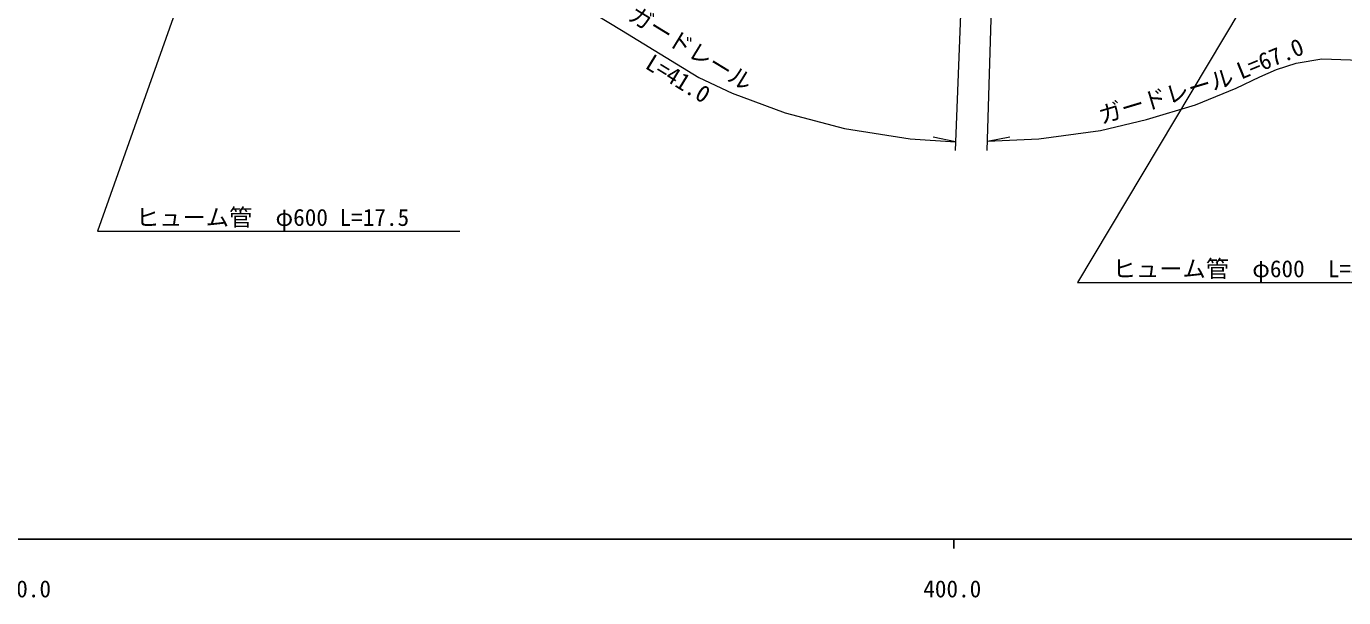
# Model space of a CAD drawing. Units: millimetres at full size, sheet at 1:1000; details may follow other scales. Extents: x 40000 to 680000, y 20000 to 380000.
# Drawn here: x 368307 to 509920, y 198715 to 260127 of the extents above; entities that cross this region are included whole.
import ezdxf
from ezdxf.enums import TextEntityAlignment as Align

# ---------------------------------------------------------------- set-up
doc = ezdxf.new("R2010")
doc.units = ezdxf.units.MM
doc.header["$LTSCALE"] = 1000
doc.layers.add('M-STR-HTXT', color=7, linetype='Continuous', lineweight=13)
doc.layers.add('M-TTL-BAND', color=7, linetype='Continuous', lineweight=25)
doc.styles.add('ＭＳ ゴシック', font='')
doc.styles.get('ＭＳ ゴシック').set_extended_font_data('MS Gothic')

msp = doc.modelspace()

# ---------------------------------------------------------------- linework, layer by layer
at = {"layer": 'M-STR-HTXT'}
for p, q in [((471591, 246784), (472390, 273525)), ((469108, 271581), (468146, 246783)), ((468181, 247697), (465779, 248207)), ((471622, 247802), (474038, 248239))]:
    msp.add_line(p, q, dxfattribs=at)
for points in [[(398774, 302498), (375942, 238124), (414900, 238124)], [(509293, 279470), (481324, 232607), (520550, 232607)], [(419046, 267795), (432290, 259721), (440614, 254632), (444167, 252961), (449874, 250831), (456277, 249147), (463306, 248036), (468181, 247697)], [(471622, 247802), (477153, 248019), (483792, 248931), (488712, 250103), (493986, 251678), (498353, 253466), (500921, 254701), (502704, 255482), (504800, 256178), (507590, 256626), (510656, 256512), (512261, 256168), (512919, 255750)]]:
    msp.add_lwpolyline(points, dxfattribs=at)
at = {"layer": 'M-TTL-BAND'}
for p, q in [((40000, 205000), (579000, 205000)), ((468000, 205000), (468000, 204000))]:
    msp.add_line(p, q, dxfattribs=at)

# ---------------------------------------------------------------- texts
at = {"layer": 'M-STR-HTXT', "style": 'ＭＳ ゴシック'}
for s, rotation, p in [('ガードレール', 328.558, (432582, 260431)), ('L=67.0', 22.226, (499105, 253884)), ('L=41.0', 328.558, (434429, 255216)), ('ガードレール', 16.699, (484054, 249093))]:
    msp.add_text(s, height=1833, rotation=rotation, dxfattribs=at).set_placement(p, align=Align.BOTTOM_LEFT)
for s, p in [('ヒューム管\u3000φ600 L=17.5', (380093, 238124)), ('ヒューム管\u3000φ600  L=40.0', (485093, 232607))]:
    msp.add_text(s, height=1833, dxfattribs=at).set_placement(p, align=Align.BOTTOM_LEFT)
at = {"layer": 'M-TTL-BAND', "style": 'ＭＳ ゴシック'}
for s, p in [('300.0', (367844, 198195)), ('400.0', (467844, 198195))]:
    msp.add_text(s, height=1833, dxfattribs=at).set_placement(p, align=Align.BOTTOM_CENTER)

doc.saveas('drawing.dxf')
